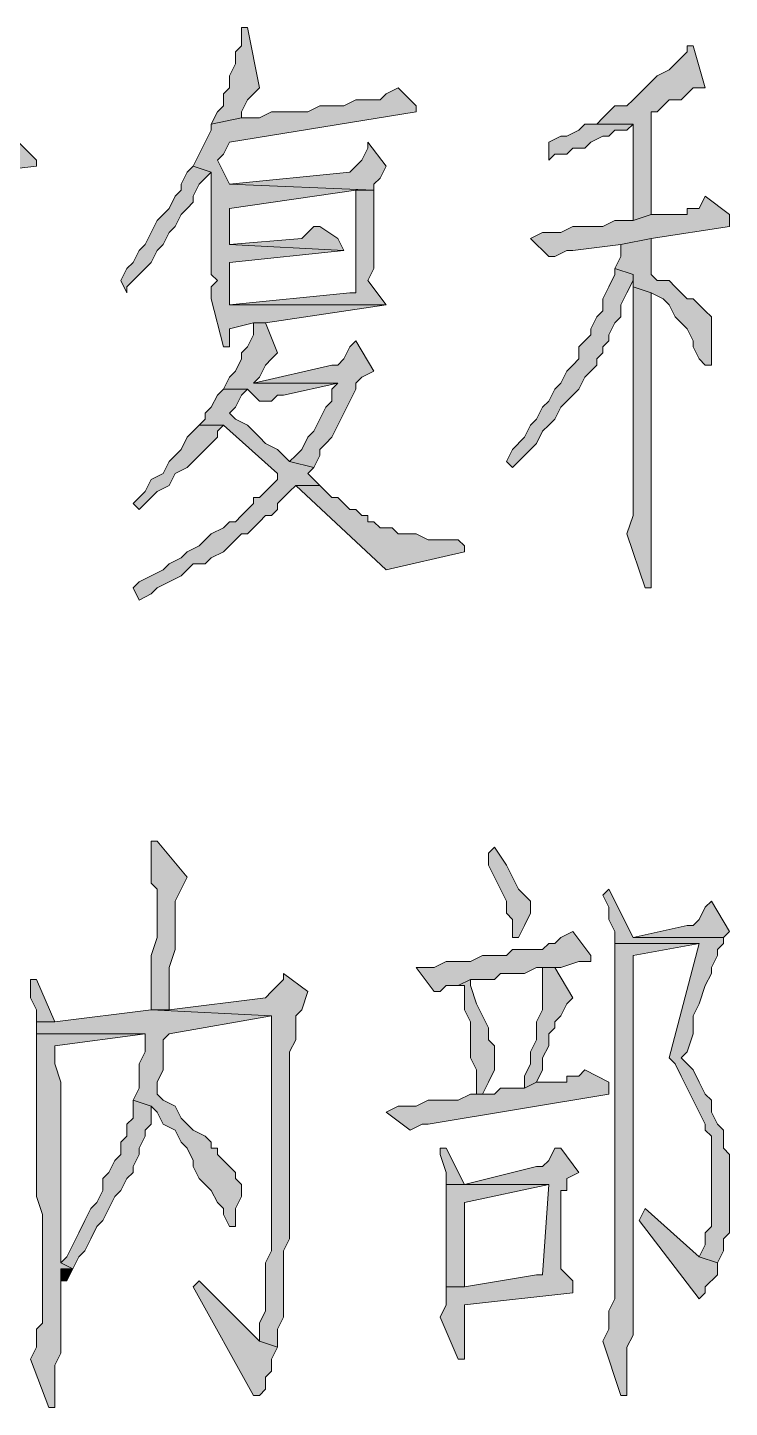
# Model space of a CAD drawing. Header units: millimetres. Extents: x 24 to 410, y 10 to 282.
# Drawn here: x 308.5 to 313.44, y 27.3 to 37 of the extents above; entities that cross this region are included whole.
import ezdxf

# ---------------------------------------------------------------- set-up
doc = ezdxf.new("R2010")
doc.units = ezdxf.units.MM

msp = doc.modelspace()

# ---------------------------------------------------------------- hatches: boundary and pattern name
h = msp.add_hatch(color=7)
h.dxf.hatch_style = 2
h.paths.add_polyline_path([(310.007, 36.999333), (310.007, 36.872333), (309.964667, 36.83), (309.964667, 36.745333), (309.922333, 36.660667), (309.922333, 36.576), (309.88, 36.533667), (309.88, 36.449), (309.837667, 36.406667), (309.795333, 36.322), (310.007, 36.364333), (310.007, 36.406667), (310.049333, 36.491333), (310.091667, 36.533667), (310.134, 36.576), (310.049333, 36.999333)])
h = msp.add_hatch(color=7)
h.dxf.hatch_style = 2
h.paths.add_polyline_path([(313.139667, 36.872333), (313.139667, 36.83), (313.097333, 36.787667), (313.055, 36.745333), (313.012667, 36.703), (312.928, 36.660667), (312.843333, 36.576), (312.801, 36.533667), (312.758667, 36.491333), (312.716333, 36.449), (312.631667, 36.449), (312.589333, 36.406667), (312.547, 36.364333), (312.504667, 36.322), (312.758667, 36.322), (312.758667, 36.279667), (312.758667, 35.644667), (312.885667, 35.687), (312.885667, 36.406667), (312.928, 36.406667), (312.970333, 36.449), (313.012667, 36.491333), (313.097333, 36.491333), (313.139667, 36.533667), (313.182, 36.576), (313.266667, 36.576), (313.182, 36.872333)])
h = msp.add_hatch(color=7)
h.dxf.hatch_style = 2
h.paths.add_polyline_path([(311.107667, 36.576), (311.023, 36.533667), (310.980667, 36.491333), (310.811333, 36.491333), (310.726667, 36.449), (310.557333, 36.449), (310.472667, 36.406667), (310.218667, 36.406667), (310.134, 36.364333), (310.007, 36.364333), (309.795333, 36.322), (309.795333, 36.279667), (309.753, 36.195), (309.710667, 36.110333), (309.668333, 36.025667), (309.795333, 35.983333), (309.795333, 35.263667), (309.837667, 35.221333), (309.795333, 35.179), (309.795333, 35.094333), (309.88, 34.755667), (309.922333, 34.755667), (309.922333, 34.798), (309.922333, 34.882667), (310.091667, 34.925), (310.176333, 34.925), (311.023, 35.052), (309.922333, 35.052), (309.922333, 35.094333), (309.922333, 35.348333), (310.726667, 35.433), (309.922333, 35.475333), (309.922333, 35.729333), (310.811333, 35.856333), (310.938333, 35.856333), (309.922333, 35.898667), (309.837667, 36.068), (309.88, 36.110333), (309.922333, 36.195), (311.234667, 36.406667), (311.234667, 36.449)])
h = msp.add_hatch(color=7)
h.dxf.hatch_style = 2
h.paths.add_polyline_path([(312.504667, 36.322), (312.42, 36.322), (312.377667, 36.279667), (312.293, 36.237333), (312.250667, 36.237333), (312.166, 36.195), (312.166, 36.068), (312.208333, 36.110333), (312.293, 36.110333), (312.335333, 36.152667), (312.42, 36.152667), (312.462333, 36.195), (312.547, 36.237333), (312.589333, 36.237333), (312.631667, 36.279667), (312.716333, 36.279667), (312.758667, 36.322)])
h = msp.add_hatch(color=7)
h.dxf.hatch_style = 2
h.paths.add_polyline_path([(308.398333, 36.237333), (308.398333, 36.195), (308.313667, 36.152667), (308.229, 36.152667), (307.467, 36.068), (307.34, 36.025667), (306.239333, 35.898667), (306.366333, 35.729333), (306.408667, 35.771667), (306.493333, 35.771667), (306.535667, 35.814), (307.34, 35.898667), (307.467, 35.898667), (308.567667, 36.025667), (308.567667, 36.068)])
h = msp.add_hatch(color=7)
h.dxf.hatch_style = 2
h.paths.add_polyline_path([(310.896, 36.195), (310.896, 36.152667), (310.853667, 36.068), (310.811333, 36.025667), (310.769, 35.983333), (309.922333, 35.898667), (310.938333, 35.856333), (310.938333, 35.898667), (310.980667, 35.941), (311.023, 36.025667)])
h = msp.add_hatch(color=7)
h.dxf.hatch_style = 2
h.paths.add_polyline_path([(309.668333, 36.025667), (309.626, 35.983333), (309.583667, 35.898667), (309.583667, 35.856333), (309.541333, 35.814), (309.499, 35.729333), (309.456667, 35.687), (309.414333, 35.644667), (309.372, 35.56), (309.329667, 35.475333), (309.287333, 35.433), (309.245, 35.348333), (309.202667, 35.306), (309.160333, 35.221333), (309.202667, 35.136667), (309.202667, 35.179), (309.245, 35.221333), (309.329667, 35.306), (309.372, 35.348333), (309.414333, 35.433), (309.456667, 35.475333), (309.499, 35.56), (309.541333, 35.602333), (309.583667, 35.687), (309.626, 35.729333), (309.668333, 35.771667), (309.668333, 35.814), (309.710667, 35.898667), (309.753, 35.941), (309.795333, 35.983333)])
h = msp.add_hatch(color=7)
h.dxf.hatch_style = 2
h.paths.add_polyline_path([(310.938333, 35.856333), (310.811333, 35.856333), (310.811333, 35.136667), (310.769, 35.136667), (309.922333, 35.052), (311.023, 35.052), (310.896, 35.221333), (310.938333, 35.306)])
h = msp.add_hatch(color=7)
h.dxf.hatch_style = 2
h.paths.add_polyline_path([(313.266667, 35.814), (313.224333, 35.729333), (313.139667, 35.729333), (313.139667, 35.687), (312.885667, 35.687), (312.758667, 35.644667), (312.631667, 35.644667), (312.547, 35.602333), (312.335333, 35.602333), (312.250667, 35.56), (312.123667, 35.56), (312.039, 35.517667), (312.166, 35.390667), (312.208333, 35.390667), (312.293, 35.433), (312.335333, 35.433), (312.674, 35.475333), (312.885667, 35.517667), (313.436, 35.602333), (313.436, 35.687)])
h = msp.add_hatch(color=7)
h.dxf.hatch_style = 2
h.paths.add_polyline_path([(310.557333, 35.602333), (310.515, 35.602333), (310.472667, 35.56), (310.430333, 35.517667), (309.922333, 35.475333), (310.726667, 35.433), (310.684333, 35.517667)])
h = msp.add_hatch(color=7)
h.dxf.hatch_style = 2
h.paths.add_polyline_path([(312.885667, 35.517667), (312.674, 35.475333), (312.674, 35.390667), (312.631667, 35.306), (312.758667, 35.263667), (312.758667, 35.179), (312.885667, 35.136667), (312.970333, 35.094333), (313.012667, 35.052), (313.055, 34.967333), (313.097333, 34.925), (313.139667, 34.882667), (313.182, 34.798), (313.182, 34.755667), (313.224333, 34.671), (313.266667, 34.628667), (313.309, 34.628667), (313.309, 34.713333), (313.309, 34.967333), (313.266667, 35.009667), (313.224333, 35.052), (313.182, 35.094333), (313.139667, 35.094333), (313.097333, 35.136667), (313.055, 35.179), (313.012667, 35.221333), (312.928, 35.221333), (312.885667, 35.263667)])
h = msp.add_hatch(color=7)
h.dxf.hatch_style = 2
h.paths.add_polyline_path([(312.631667, 35.306), (312.631667, 35.263667), (312.589333, 35.179), (312.547, 35.094333), (312.547, 35.009667), (312.504667, 34.967333), (312.462333, 34.882667), (312.462333, 34.840333), (312.42, 34.798), (312.377667, 34.755667), (312.377667, 34.671), (312.335333, 34.628667), (312.293, 34.586333), (312.250667, 34.501667), (312.208333, 34.459333), (312.166, 34.374667), (312.123667, 34.332333), (312.081333, 34.247667), (312.039, 34.205333), (311.996667, 34.120667), (311.912, 34.036), (311.869667, 33.951333), (311.912, 33.909), (311.954333, 33.951333), (312.039, 34.036), (312.081333, 34.078333), (312.123667, 34.163), (312.166, 34.205333), (312.208333, 34.247667), (312.250667, 34.332333), (312.293, 34.374667), (312.335333, 34.417), (312.377667, 34.459333), (312.42, 34.544), (312.462333, 34.586333), (312.504667, 34.628667), (312.504667, 34.671), (312.547, 34.713333), (312.547, 34.755667), (312.589333, 34.798), (312.589333, 34.840333), (312.631667, 34.925), (312.674, 34.967333), (312.674, 35.052), (312.716333, 35.136667), (312.758667, 35.221333), (312.758667, 35.263667)])
h = msp.add_hatch(color=7)
h.dxf.hatch_style = 2
h.paths.add_polyline_path([(312.758667, 35.179), (312.758667, 33.655), (312.758667, 33.612667), (312.758667, 33.570333), (312.716333, 33.443333), (312.843333, 33.062333), (312.885667, 33.062333), (312.885667, 33.570333), (312.885667, 35.136667)])
h = msp.add_hatch(color=7)
h.dxf.hatch_style = 2
h.paths.add_polyline_path([(310.176333, 34.925), (310.091667, 34.925), (310.091667, 34.840333), (310.049333, 34.755667), (310.007, 34.713333), (310.007, 34.671), (309.964667, 34.586333), (309.922333, 34.544), (309.88, 34.459333), (310.049333, 34.459333), (310.134, 34.374667), (310.218667, 34.374667), (310.261, 34.417), (310.303333, 34.417), (310.684333, 34.501667), (310.091667, 34.501667), (310.134, 34.544), (310.176333, 34.628667), (310.218667, 34.671), (310.261, 34.713333)])
h = msp.add_hatch(color=7)
h.dxf.hatch_style = 2
h.paths.add_polyline_path([(310.811333, 34.798), (310.769, 34.755667), (310.726667, 34.671), (310.684333, 34.628667), (310.642, 34.628667), (310.091667, 34.501667), (310.684333, 34.501667), (310.642, 34.459333), (310.642, 34.374667), (310.599667, 34.332333), (310.557333, 34.247667), (310.515, 34.163), (310.472667, 34.120667), (310.430333, 34.036), (310.388, 33.993667), (310.345667, 33.951333), (310.515, 33.909), (310.557333, 33.993667), (310.557333, 34.036), (310.599667, 34.078333), (310.642, 34.120667), (310.684333, 34.205333), (310.726667, 34.29), (310.769, 34.374667), (310.811333, 34.459333), (310.811333, 34.501667), (310.853667, 34.544), (310.938333, 34.586333)])
h = msp.add_hatch(color=7)
h.dxf.hatch_style = 2
h.paths.add_polyline_path([(309.88, 34.459333), (309.837667, 34.417), (309.795333, 34.332333), (309.753, 34.29), (309.753, 34.247667), (309.710667, 34.205333), (309.88, 34.205333), (310.261, 33.866667), (310.261, 33.824333), (310.218667, 33.782), (310.176333, 33.739667), (310.134, 33.697333), (310.091667, 33.697333), (310.091667, 33.655), (310.049333, 33.612667), (310.007, 33.570333), (309.964667, 33.528), (309.922333, 33.528), (309.88, 33.485667), (309.795333, 33.443333), (309.753, 33.401), (309.710667, 33.358667), (309.626, 33.316333), (309.583667, 33.274), (309.499, 33.231667), (309.456667, 33.189333), (309.372, 33.147), (309.287333, 33.104667), (309.245, 33.062333), (309.287333, 32.977667), (309.372, 33.02), (309.414333, 33.062333), (309.499, 33.104667), (309.583667, 33.147), (309.626, 33.189333), (309.668333, 33.231667), (309.753, 33.231667), (309.795333, 33.274), (309.88, 33.316333), (309.922333, 33.358667), (309.964667, 33.401), (310.007, 33.443333), (310.049333, 33.443333), (310.091667, 33.485667), (310.134, 33.528), (310.176333, 33.570333), (310.218667, 33.570333), (310.261, 33.612667), (310.261, 33.655), (310.303333, 33.697333), (310.345667, 33.739667), (310.388, 33.782), (310.557333, 33.782), (310.515, 33.824333), (310.472667, 33.866667), (310.515, 33.909), (310.345667, 33.951333), (310.261, 34.036), (310.176333, 34.078333), (310.134, 34.120667), (310.049333, 34.205333), (309.964667, 34.247667), (309.922333, 34.29), (309.964667, 34.332333), (310.007, 34.417), (310.049333, 34.459333)])
h = msp.add_hatch(color=7)
h.dxf.hatch_style = 2
h.paths.add_polyline_path([(309.710667, 34.205333), (309.668333, 34.163), (309.626, 34.120667), (309.583667, 34.036), (309.541333, 33.993667), (309.499, 33.951333), (309.456667, 33.866667), (309.372, 33.824333), (309.329667, 33.739667), (309.245, 33.655), (309.287333, 33.612667), (309.372, 33.697333), (309.414333, 33.739667), (309.499, 33.782), (309.541333, 33.866667), (309.626, 33.909), (309.668333, 33.951333), (309.710667, 33.993667), (309.753, 34.036), (309.795333, 34.078333), (309.837667, 34.120667), (309.837667, 34.163), (309.88, 34.205333)])
h = msp.add_hatch(color=7)
h.dxf.hatch_style = 2
h.paths.add_polyline_path([(310.557333, 33.782), (310.388, 33.782), (311.023, 33.189333), (311.573333, 33.316333), (311.573333, 33.358667), (311.531, 33.401), (311.319333, 33.401), (311.234667, 33.443333), (311.107667, 33.443333), (311.065333, 33.485667), (310.980667, 33.485667), (310.938333, 33.528), (310.896, 33.528), (310.896, 33.570333), (310.853667, 33.570333), (310.811333, 33.612667), (310.769, 33.612667), (310.726667, 33.655), (310.684333, 33.697333), (310.642, 33.697333), (310.599667, 33.739667)])
h = msp.add_hatch(color=7)
h.dxf.hatch_style = 2
h.paths.add_polyline_path([(309.414333, 31.284333), (309.372, 31.284333), (309.372, 31.199667), (309.372, 30.988), (309.414333, 30.945667), (309.414333, 30.607), (309.372, 30.48), (309.372, 30.099), (309.499, 30.099), (309.499, 30.395333), (309.541333, 30.522333), (309.541333, 30.691667), (309.541333, 30.776333), (309.541333, 30.861), (309.583667, 30.945667), (309.626, 31.030333)])
h = msp.add_hatch(color=7)
h.dxf.hatch_style = 2
h.paths.add_polyline_path([(311.785, 31.242), (311.742667, 31.199667), (311.742667, 31.115), (311.785, 31.030333), (311.827333, 30.945667), (311.869667, 30.861), (311.869667, 30.776333), (311.912, 30.734), (311.912, 30.607), (311.954333, 30.607), (311.996667, 30.691667), (312.039, 30.776333), (312.039, 30.861), (311.996667, 30.903333), (311.954333, 30.945667), (311.912, 31.030333), (311.869667, 31.115)])
h = msp.add_hatch(color=7)
h.dxf.hatch_style = 2
h.paths.add_polyline_path([(312.589333, 30.945667), (312.547, 30.903333), (312.589333, 30.818667), (312.589333, 30.734), (312.631667, 30.649333), (312.631667, 30.564667), (313.224333, 30.564667), (313.012667, 29.760333), (313.055, 29.718), (313.097333, 29.633333), (313.139667, 29.548667), (313.182, 29.464), (313.224333, 29.379333), (313.266667, 29.294667), (313.266667, 29.252333), (313.309, 29.21), (313.309, 28.744333), (313.309, 28.659667), (313.309, 28.575), (313.266667, 28.532667), (313.266667, 28.448), (313.224333, 28.363333), (313.351333, 28.321), (313.393667, 28.405667), (313.393667, 28.490333), (313.436, 28.532667), (313.436, 29.083), (313.393667, 29.125333), (313.393667, 29.252333), (313.351333, 29.294667), (313.309, 29.379333), (313.309, 29.464), (313.266667, 29.506333), (313.224333, 29.591), (313.182, 29.675667), (313.097333, 29.760333), (313.139667, 29.802667), (313.182, 29.929667), (313.182, 30.056667), (313.224333, 30.141333), (313.266667, 30.268333), (313.309, 30.353), (313.309, 30.395333), (313.351333, 30.48), (313.351333, 30.522333), (313.393667, 30.564667), (313.393667, 30.607), (312.758667, 30.607)])
h = msp.add_hatch(color=7)
h.dxf.hatch_style = 2
h.paths.add_polyline_path([(313.309, 30.861), (313.266667, 30.818667), (313.224333, 30.734), (313.182, 30.691667), (313.139667, 30.691667), (312.758667, 30.607), (313.393667, 30.607), (313.436, 30.649333)])
h = msp.add_hatch(color=7)
h.dxf.hatch_style = 2
h.paths.add_polyline_path([(312.335333, 30.649333), (312.250667, 30.607), (312.208333, 30.564667), (312.166, 30.564667), (312.123667, 30.522333), (311.912, 30.522333), (311.869667, 30.48), (311.700333, 30.48), (311.615667, 30.437667), (311.446333, 30.437667), (311.361667, 30.395333), (311.234667, 30.395333), (311.361667, 30.226), (311.404, 30.226), (311.446333, 30.268333), (311.488667, 30.268333), (311.531, 30.268333), (311.615667, 30.310667), (311.785, 30.310667), (311.827333, 30.353), (311.996667, 30.353), (312.081333, 30.395333), (312.250667, 30.395333), (312.377667, 30.437667), (312.462333, 30.437667), (312.462333, 30.48)])
h = msp.add_hatch(color=7)
h.dxf.hatch_style = 2
h.paths.add_polyline_path([(312.631667, 30.564667), (312.631667, 28.109333), (312.631667, 28.067), (312.589333, 27.982333), (312.589333, 27.855333), (312.547, 27.770667), (312.674, 27.389667), (312.716333, 27.389667), (312.716333, 27.432), (312.716333, 27.728333), (312.758667, 27.813), (312.758667, 30.48), (313.224333, 30.564667)])
h = msp.add_hatch(color=7)
h.dxf.hatch_style = 2
h.paths.add_polyline_path([(310.303333, 30.353), (310.303333, 30.310667), (310.261, 30.268333), (310.218667, 30.226), (310.176333, 30.183667), (309.499, 30.099), (309.372, 30.099), (310.218667, 30.056667), (310.218667, 28.617333), (310.218667, 28.575), (310.218667, 28.405667), (310.176333, 28.321), (310.176333, 27.982333), (310.134, 27.897667), (310.134, 27.770667), (310.261, 27.728333), (310.261, 27.855333), (310.303333, 27.94), (310.303333, 28.405667), (310.345667, 28.490333), (310.345667, 29.802667), (310.388, 29.887333), (310.388, 30.056667), (310.430333, 30.099), (310.472667, 30.226)])
h = msp.add_hatch(color=7)
h.dxf.hatch_style = 2
h.paths.add_polyline_path([(312.208333, 30.395333), (312.123667, 30.395333), (312.123667, 30.353), (312.123667, 30.099), (312.081333, 30.014333), (312.081333, 29.887333), (312.039, 29.802667), (312.039, 29.718), (311.996667, 29.633333), (311.996667, 29.548667), (312.081333, 29.591), (312.123667, 29.675667), (312.123667, 29.760333), (312.166, 29.845), (312.166, 29.929667), (312.208333, 29.972), (312.208333, 30.014333), (312.250667, 30.056667), (312.293, 30.141333), (312.335333, 30.183667)])
h = msp.add_hatch(color=7)
h.dxf.hatch_style = 2
h.paths.add_polyline_path([(308.567667, 30.310667), (308.525333, 30.310667), (308.525333, 30.183667), (308.567667, 30.099), (308.567667, 30.014333), (308.694667, 30.014333)])
h = msp.add_hatch(color=7)
h.dxf.hatch_style = 2
h.paths.add_polyline_path([(311.615667, 30.310667), (311.531, 30.268333), (311.573333, 30.268333), (311.573333, 30.183667), (311.573333, 30.099), (311.615667, 30.014333), (311.615667, 29.760333), (311.658, 29.675667), (311.658, 29.506333), (311.700333, 29.506333), (311.742667, 29.591), (311.785, 29.675667), (311.785, 29.845), (311.742667, 29.887333), (311.742667, 29.972), (311.700333, 30.056667), (311.658, 30.141333), (311.615667, 30.268333)])
h = msp.add_hatch(color=7)
h.dxf.hatch_style = 2
h.paths.add_polyline_path([(309.372, 30.099), (308.694667, 30.014333), (308.567667, 30.014333), (308.567667, 29.929667), (309.329667, 29.929667), (309.329667, 29.887333), (309.329667, 29.802667), (309.287333, 29.718), (309.287333, 29.548667), (309.245, 29.464), (309.372, 29.421667), (309.414333, 29.379333), (309.456667, 29.294667), (309.541333, 29.252333), (309.583667, 29.167667), (309.626, 29.125333), (309.668333, 29.040667), (309.668333, 28.998333), (309.710667, 28.913667), (309.753, 28.871333), (309.795333, 28.829), (309.837667, 28.744333), (309.88, 28.702), (309.88, 28.659667), (309.922333, 28.575), (309.964667, 28.575), (309.964667, 28.702), (310.007, 28.786667), (310.007, 28.871333), (309.964667, 28.913667), (309.964667, 28.956), (309.922333, 28.998333), (309.837667, 29.083), (309.837667, 29.125333), (309.795333, 29.125333), (309.795333, 29.167667), (309.753, 29.21), (309.668333, 29.252333), (309.626, 29.294667), (309.583667, 29.337), (309.541333, 29.421667), (309.456667, 29.464), (309.414333, 29.506333), (309.414333, 29.591), (309.456667, 29.675667), (309.456667, 29.887333), (309.499, 29.929667), (310.218667, 30.056667)])
h = msp.add_hatch(color=7)
h.dxf.hatch_style = 2
h.paths.add_polyline_path([(308.567667, 29.929667), (308.567667, 28.786667), (308.61, 28.659667), (308.61, 27.897667), (308.567667, 27.855333), (308.567667, 27.728333), (308.525333, 27.643667), (308.652333, 27.305), (308.694667, 27.305), (308.694667, 27.347333), (308.694667, 27.601333), (308.737, 27.686), (308.737, 28.278667), (308.821667, 28.278667), (308.737, 28.321), (308.737, 29.591), (308.694667, 29.718), (308.694667, 29.845), (309.329667, 29.929667)])
h = msp.add_hatch(color=7)
h.dxf.hatch_style = 2
h.paths.add_polyline_path([(312.42, 29.675667), (312.377667, 29.633333), (312.293, 29.633333), (312.293, 29.591), (312.081333, 29.591), (311.996667, 29.548667), (311.827333, 29.548667), (311.785, 29.506333), (311.615667, 29.506333), (311.531, 29.464), (311.319333, 29.464), (311.234667, 29.421667), (311.107667, 29.421667), (311.023, 29.379333), (311.192333, 29.252333), (311.277, 29.294667), (311.319333, 29.294667), (312.589333, 29.506333), (312.589333, 29.591)])
h = msp.add_hatch(color=7)
h.dxf.hatch_style = 2
h.paths.add_polyline_path([(309.245, 29.464), (309.245, 29.337), (309.202667, 29.294667), (309.202667, 29.21), (309.160333, 29.167667), (309.160333, 29.083), (309.118, 29.040667), (309.075667, 28.956), (309.033333, 28.913667), (309.033333, 28.829), (308.991, 28.744333), (308.948667, 28.702), (308.906333, 28.617333), (308.864, 28.532667), (308.821667, 28.448), (308.779333, 28.363333), (308.737, 28.321), (308.821667, 28.278667), (308.864, 28.363333), (308.906333, 28.405667), (308.948667, 28.490333), (308.991, 28.575), (309.033333, 28.617333), (309.075667, 28.702), (309.118, 28.786667), (309.160333, 28.829), (309.202667, 28.913667), (309.245, 28.956), (309.245, 28.998333), (309.287333, 29.083), (309.287333, 29.125333), (309.329667, 29.21), (309.329667, 29.252333), (309.372, 29.294667), (309.372, 29.421667)])
h = msp.add_hatch(color=7)
h.dxf.hatch_style = 2
h.paths.add_polyline_path([(311.446333, 29.125333), (311.404, 29.125333), (311.404, 29.083), (311.446333, 28.956), (311.446333, 28.871333), (311.573333, 28.871333)])
h = msp.add_hatch(color=7)
h.dxf.hatch_style = 2
h.paths.add_polyline_path([(312.250667, 29.125333), (312.208333, 29.125333), (312.166, 29.040667), (312.123667, 28.998333), (312.081333, 28.998333), (311.573333, 28.871333), (311.446333, 28.871333), (312.166, 28.871333), (312.123667, 28.236333), (312.081333, 28.236333), (311.573333, 28.151667), (311.446333, 28.151667), (311.446333, 28.067), (311.446333, 28.024667), (311.404, 27.94), (311.531, 27.643667), (311.573333, 27.643667), (311.573333, 27.686), (311.573333, 28.024667), (312.335333, 28.109333), (312.335333, 28.194), (312.250667, 28.278667), (312.250667, 28.829), (312.293, 28.829), (312.293, 28.913667), (312.377667, 28.956)])
h = msp.add_hatch(color=7)
h.dxf.hatch_style = 2
h.paths.add_polyline_path([(311.446333, 28.871333), (311.446333, 28.151667), (311.573333, 28.151667), (311.573333, 28.744333), (312.166, 28.871333)])
h = msp.add_hatch(color=7)
h.dxf.hatch_style = 2
h.paths.add_polyline_path([(312.843333, 28.702), (312.801, 28.617333), (313.224333, 28.067), (313.266667, 28.109333), (313.266667, 28.151667), (313.351333, 28.236333), (313.351333, 28.321), (313.224333, 28.363333)])
h = msp.add_hatch(color=7)
h.dxf.hatch_style = 2
h.paths.add_polyline_path([(308.821667, 28.278667), (308.737, 28.278667), (308.737, 28.194), (308.779333, 28.194)])
h = msp.add_hatch(color=7)
h.dxf.hatch_style = 2
h.paths.add_polyline_path([(309.710667, 28.194), (309.668333, 28.151667), (310.091667, 27.389667), (310.134, 27.389667), (310.176333, 27.432), (310.176333, 27.516667), (310.218667, 27.559), (310.218667, 27.643667), (310.261, 27.728333), (310.134, 27.770667)])

# ---------------------------------------------------------------- linework, layer by layer
at = {"color": 7, "lineweight": 0}
for points in [[(310.007, 36.999333), (310.007, 36.872333), (309.964667, 36.83), (309.964667, 36.745333), (309.922333, 36.660667), (309.922333, 36.576), (309.88, 36.533667), (309.88, 36.449), (309.837667, 36.406667), (309.795333, 36.322), (310.007, 36.364333), (310.007, 36.406667), (310.049333, 36.491333), (310.091667, 36.533667), (310.134, 36.576), (310.049333, 36.999333)], [(313.139667, 36.872333), (313.139667, 36.83), (313.097333, 36.787667), (313.055, 36.745333), (313.012667, 36.703), (312.928, 36.660667), (312.843333, 36.576), (312.801, 36.533667), (312.758667, 36.491333), (312.716333, 36.449), (312.631667, 36.449), (312.589333, 36.406667), (312.547, 36.364333), (312.504667, 36.322), (312.758667, 36.322), (312.758667, 36.279667), (312.758667, 35.644667), (312.885667, 35.687), (312.885667, 36.406667), (312.928, 36.406667), (312.970333, 36.449), (313.012667, 36.491333), (313.097333, 36.491333), (313.139667, 36.533667), (313.182, 36.576), (313.266667, 36.576), (313.182, 36.872333)], [(311.107667, 36.576), (311.023, 36.533667), (310.980667, 36.491333), (310.811333, 36.491333), (310.726667, 36.449), (310.557333, 36.449), (310.472667, 36.406667), (310.218667, 36.406667), (310.134, 36.364333), (310.007, 36.364333), (309.795333, 36.322), (309.795333, 36.279667), (309.753, 36.195), (309.710667, 36.110333), (309.668333, 36.025667), (309.795333, 35.983333), (309.795333, 35.263667), (309.837667, 35.221333), (309.795333, 35.179), (309.795333, 35.094333), (309.88, 34.755667), (309.922333, 34.755667), (309.922333, 34.798), (309.922333, 34.882667), (310.091667, 34.925), (310.176333, 34.925), (311.023, 35.052), (309.922333, 35.052), (309.922333, 35.094333), (309.922333, 35.348333), (310.726667, 35.433), (309.922333, 35.475333), (309.922333, 35.729333), (310.811333, 35.856333), (310.938333, 35.856333), (309.922333, 35.898667), (309.837667, 36.068), (309.88, 36.110333), (309.922333, 36.195), (311.234667, 36.406667), (311.234667, 36.449)], [(312.504667, 36.322), (312.42, 36.322), (312.377667, 36.279667), (312.293, 36.237333), (312.250667, 36.237333), (312.166, 36.195), (312.166, 36.068), (312.208333, 36.110333), (312.293, 36.110333), (312.335333, 36.152667), (312.42, 36.152667), (312.462333, 36.195), (312.547, 36.237333), (312.589333, 36.237333), (312.631667, 36.279667), (312.716333, 36.279667), (312.758667, 36.322)], [(308.398333, 36.237333), (308.398333, 36.195), (308.313667, 36.152667), (308.229, 36.152667), (307.467, 36.068), (307.34, 36.025667), (306.239333, 35.898667), (306.366333, 35.729333), (306.408667, 35.771667), (306.493333, 35.771667), (306.535667, 35.814), (307.34, 35.898667), (307.467, 35.898667), (308.567667, 36.025667), (308.567667, 36.068)], [(310.896, 36.195), (310.896, 36.152667), (310.853667, 36.068), (310.811333, 36.025667), (310.769, 35.983333), (309.922333, 35.898667), (310.938333, 35.856333), (310.938333, 35.898667), (310.980667, 35.941), (311.023, 36.025667)], [(309.668333, 36.025667), (309.626, 35.983333), (309.583667, 35.898667), (309.583667, 35.856333), (309.541333, 35.814), (309.499, 35.729333), (309.456667, 35.687), (309.414333, 35.644667), (309.372, 35.56), (309.329667, 35.475333), (309.287333, 35.433), (309.245, 35.348333), (309.202667, 35.306), (309.160333, 35.221333), (309.202667, 35.136667), (309.202667, 35.179), (309.245, 35.221333), (309.329667, 35.306), (309.372, 35.348333), (309.414333, 35.433), (309.456667, 35.475333), (309.499, 35.56), (309.541333, 35.602333), (309.583667, 35.687), (309.626, 35.729333), (309.668333, 35.771667), (309.668333, 35.814), (309.710667, 35.898667), (309.753, 35.941), (309.795333, 35.983333)], [(310.938333, 35.856333), (310.811333, 35.856333), (310.811333, 35.136667), (310.769, 35.136667), (309.922333, 35.052), (311.023, 35.052), (310.896, 35.221333), (310.938333, 35.306)], [(313.266667, 35.814), (313.224333, 35.729333), (313.139667, 35.729333), (313.139667, 35.687), (312.885667, 35.687), (312.758667, 35.644667), (312.631667, 35.644667), (312.547, 35.602333), (312.335333, 35.602333), (312.250667, 35.56), (312.123667, 35.56), (312.039, 35.517667), (312.166, 35.390667), (312.208333, 35.390667), (312.293, 35.433), (312.335333, 35.433), (312.674, 35.475333), (312.885667, 35.517667), (313.436, 35.602333), (313.436, 35.687)], [(310.557333, 35.602333), (310.515, 35.602333), (310.472667, 35.56), (310.430333, 35.517667), (309.922333, 35.475333), (310.726667, 35.433), (310.684333, 35.517667)], [(312.885667, 35.517667), (312.674, 35.475333), (312.674, 35.390667), (312.631667, 35.306), (312.758667, 35.263667), (312.758667, 35.179), (312.885667, 35.136667), (312.970333, 35.094333), (313.012667, 35.052), (313.055, 34.967333), (313.097333, 34.925), (313.139667, 34.882667), (313.182, 34.798), (313.182, 34.755667), (313.224333, 34.671), (313.266667, 34.628667), (313.309, 34.628667), (313.309, 34.713333), (313.309, 34.967333), (313.266667, 35.009667), (313.224333, 35.052), (313.182, 35.094333), (313.139667, 35.094333), (313.097333, 35.136667), (313.055, 35.179), (313.012667, 35.221333), (312.928, 35.221333), (312.885667, 35.263667)], [(312.631667, 35.306), (312.631667, 35.263667), (312.589333, 35.179), (312.547, 35.094333), (312.547, 35.009667), (312.504667, 34.967333), (312.462333, 34.882667), (312.462333, 34.840333), (312.42, 34.798), (312.377667, 34.755667), (312.377667, 34.671), (312.335333, 34.628667), (312.293, 34.586333), (312.250667, 34.501667), (312.208333, 34.459333), (312.166, 34.374667), (312.123667, 34.332333), (312.081333, 34.247667), (312.039, 34.205333), (311.996667, 34.120667), (311.912, 34.036), (311.869667, 33.951333), (311.912, 33.909), (311.954333, 33.951333), (312.039, 34.036), (312.081333, 34.078333), (312.123667, 34.163), (312.166, 34.205333), (312.208333, 34.247667), (312.250667, 34.332333), (312.293, 34.374667), (312.335333, 34.417), (312.377667, 34.459333), (312.42, 34.544), (312.462333, 34.586333), (312.504667, 34.628667), (312.504667, 34.671), (312.547, 34.713333), (312.547, 34.755667), (312.589333, 34.798), (312.589333, 34.840333), (312.631667, 34.925), (312.674, 34.967333), (312.674, 35.052), (312.716333, 35.136667), (312.758667, 35.221333), (312.758667, 35.263667)], [(312.758667, 35.179), (312.758667, 33.655), (312.758667, 33.612667), (312.758667, 33.570333), (312.716333, 33.443333), (312.843333, 33.062333), (312.885667, 33.062333), (312.885667, 33.570333), (312.885667, 35.136667)], [(310.176333, 34.925), (310.091667, 34.925), (310.091667, 34.840333), (310.049333, 34.755667), (310.007, 34.713333), (310.007, 34.671), (309.964667, 34.586333), (309.922333, 34.544), (309.88, 34.459333), (310.049333, 34.459333), (310.134, 34.374667), (310.218667, 34.374667), (310.261, 34.417), (310.303333, 34.417), (310.684333, 34.501667), (310.091667, 34.501667), (310.134, 34.544), (310.176333, 34.628667), (310.218667, 34.671), (310.261, 34.713333)], [(310.811333, 34.798), (310.769, 34.755667), (310.726667, 34.671), (310.684333, 34.628667), (310.642, 34.628667), (310.091667, 34.501667), (310.684333, 34.501667), (310.642, 34.459333), (310.642, 34.374667), (310.599667, 34.332333), (310.557333, 34.247667), (310.515, 34.163), (310.472667, 34.120667), (310.430333, 34.036), (310.388, 33.993667), (310.345667, 33.951333), (310.515, 33.909), (310.557333, 33.993667), (310.557333, 34.036), (310.599667, 34.078333), (310.642, 34.120667), (310.684333, 34.205333), (310.726667, 34.29), (310.769, 34.374667), (310.811333, 34.459333), (310.811333, 34.501667), (310.853667, 34.544), (310.938333, 34.586333)], [(309.88, 34.459333), (309.837667, 34.417), (309.795333, 34.332333), (309.753, 34.29), (309.753, 34.247667), (309.710667, 34.205333), (309.88, 34.205333), (310.261, 33.866667), (310.261, 33.824333), (310.218667, 33.782), (310.176333, 33.739667), (310.134, 33.697333), (310.091667, 33.697333), (310.091667, 33.655), (310.049333, 33.612667), (310.007, 33.570333), (309.964667, 33.528), (309.922333, 33.528), (309.88, 33.485667), (309.795333, 33.443333), (309.753, 33.401), (309.710667, 33.358667), (309.626, 33.316333), (309.583667, 33.274), (309.499, 33.231667), (309.456667, 33.189333), (309.372, 33.147), (309.287333, 33.104667), (309.245, 33.062333), (309.287333, 32.977667), (309.372, 33.02), (309.414333, 33.062333), (309.499, 33.104667), (309.583667, 33.147), (309.626, 33.189333), (309.668333, 33.231667), (309.753, 33.231667), (309.795333, 33.274), (309.88, 33.316333), (309.922333, 33.358667), (309.964667, 33.401), (310.007, 33.443333), (310.049333, 33.443333), (310.091667, 33.485667), (310.134, 33.528), (310.176333, 33.570333), (310.218667, 33.570333), (310.261, 33.612667), (310.261, 33.655), (310.303333, 33.697333), (310.345667, 33.739667), (310.388, 33.782), (310.557333, 33.782), (310.515, 33.824333), (310.472667, 33.866667), (310.515, 33.909), (310.345667, 33.951333), (310.261, 34.036), (310.176333, 34.078333), (310.134, 34.120667), (310.049333, 34.205333), (309.964667, 34.247667), (309.922333, 34.29), (309.964667, 34.332333), (310.007, 34.417), (310.049333, 34.459333)], [(309.710667, 34.205333), (309.668333, 34.163), (309.626, 34.120667), (309.583667, 34.036), (309.541333, 33.993667), (309.499, 33.951333), (309.456667, 33.866667), (309.372, 33.824333), (309.329667, 33.739667), (309.245, 33.655), (309.287333, 33.612667), (309.372, 33.697333), (309.414333, 33.739667), (309.499, 33.782), (309.541333, 33.866667), (309.626, 33.909), (309.668333, 33.951333), (309.710667, 33.993667), (309.753, 34.036), (309.795333, 34.078333), (309.837667, 34.120667), (309.837667, 34.163), (309.88, 34.205333)], [(310.557333, 33.782), (310.388, 33.782), (311.023, 33.189333), (311.573333, 33.316333), (311.573333, 33.358667), (311.531, 33.401), (311.319333, 33.401), (311.234667, 33.443333), (311.107667, 33.443333), (311.065333, 33.485667), (310.980667, 33.485667), (310.938333, 33.528), (310.896, 33.528), (310.896, 33.570333), (310.853667, 33.570333), (310.811333, 33.612667), (310.769, 33.612667), (310.726667, 33.655), (310.684333, 33.697333), (310.642, 33.697333), (310.599667, 33.739667)], [(309.414333, 31.284333), (309.372, 31.284333), (309.372, 31.199667), (309.372, 30.988), (309.414333, 30.945667), (309.414333, 30.607), (309.372, 30.48), (309.372, 30.099), (309.499, 30.099), (309.499, 30.395333), (309.541333, 30.522333), (309.541333, 30.691667), (309.541333, 30.776333), (309.541333, 30.861), (309.583667, 30.945667), (309.626, 31.030333)], [(311.785, 31.242), (311.742667, 31.199667), (311.742667, 31.115), (311.785, 31.030333), (311.827333, 30.945667), (311.869667, 30.861), (311.869667, 30.776333), (311.912, 30.734), (311.912, 30.607), (311.954333, 30.607), (311.996667, 30.691667), (312.039, 30.776333), (312.039, 30.861), (311.996667, 30.903333), (311.954333, 30.945667), (311.912, 31.030333), (311.869667, 31.115)], [(312.589333, 30.945667), (312.547, 30.903333), (312.589333, 30.818667), (312.589333, 30.734), (312.631667, 30.649333), (312.631667, 30.564667), (313.224333, 30.564667), (313.012667, 29.760333), (313.055, 29.718), (313.097333, 29.633333), (313.139667, 29.548667), (313.182, 29.464), (313.224333, 29.379333), (313.266667, 29.294667), (313.266667, 29.252333), (313.309, 29.21), (313.309, 28.744333), (313.309, 28.659667), (313.309, 28.575), (313.266667, 28.532667), (313.266667, 28.448), (313.224333, 28.363333), (313.351333, 28.321), (313.393667, 28.405667), (313.393667, 28.490333), (313.436, 28.532667), (313.436, 29.083), (313.393667, 29.125333), (313.393667, 29.252333), (313.351333, 29.294667), (313.309, 29.379333), (313.309, 29.464), (313.266667, 29.506333), (313.224333, 29.591), (313.182, 29.675667), (313.097333, 29.760333), (313.139667, 29.802667), (313.182, 29.929667), (313.182, 30.056667), (313.224333, 30.141333), (313.266667, 30.268333), (313.309, 30.353), (313.309, 30.395333), (313.351333, 30.48), (313.351333, 30.522333), (313.393667, 30.564667), (313.393667, 30.607), (312.758667, 30.607)], [(313.309, 30.861), (313.266667, 30.818667), (313.224333, 30.734), (313.182, 30.691667), (313.139667, 30.691667), (312.758667, 30.607), (313.393667, 30.607), (313.436, 30.649333)], [(312.335333, 30.649333), (312.250667, 30.607), (312.208333, 30.564667), (312.166, 30.564667), (312.123667, 30.522333), (311.912, 30.522333), (311.869667, 30.48), (311.700333, 30.48), (311.615667, 30.437667), (311.446333, 30.437667), (311.361667, 30.395333), (311.234667, 30.395333), (311.361667, 30.226), (311.404, 30.226), (311.446333, 30.268333), (311.488667, 30.268333), (311.531, 30.268333), (311.615667, 30.310667), (311.785, 30.310667), (311.827333, 30.353), (311.996667, 30.353), (312.081333, 30.395333), (312.250667, 30.395333), (312.377667, 30.437667), (312.462333, 30.437667), (312.462333, 30.48)], [(312.631667, 30.564667), (312.631667, 28.109333), (312.631667, 28.067), (312.589333, 27.982333), (312.589333, 27.855333), (312.547, 27.770667), (312.674, 27.389667), (312.716333, 27.389667), (312.716333, 27.432), (312.716333, 27.728333), (312.758667, 27.813), (312.758667, 30.48), (313.224333, 30.564667)], [(310.303333, 30.353), (310.303333, 30.310667), (310.261, 30.268333), (310.218667, 30.226), (310.176333, 30.183667), (309.499, 30.099), (309.372, 30.099), (310.218667, 30.056667), (310.218667, 28.617333), (310.218667, 28.575), (310.218667, 28.405667), (310.176333, 28.321), (310.176333, 27.982333), (310.134, 27.897667), (310.134, 27.770667), (310.261, 27.728333), (310.261, 27.855333), (310.303333, 27.94), (310.303333, 28.405667), (310.345667, 28.490333), (310.345667, 29.802667), (310.388, 29.887333), (310.388, 30.056667), (310.430333, 30.099), (310.472667, 30.226)], [(312.208333, 30.395333), (312.123667, 30.395333), (312.123667, 30.353), (312.123667, 30.099), (312.081333, 30.014333), (312.081333, 29.887333), (312.039, 29.802667), (312.039, 29.718), (311.996667, 29.633333), (311.996667, 29.548667), (312.081333, 29.591), (312.123667, 29.675667), (312.123667, 29.760333), (312.166, 29.845), (312.166, 29.929667), (312.208333, 29.972), (312.208333, 30.014333), (312.250667, 30.056667), (312.293, 30.141333), (312.335333, 30.183667)], [(308.567667, 30.310667), (308.525333, 30.310667), (308.525333, 30.183667), (308.567667, 30.099), (308.567667, 30.014333), (308.694667, 30.014333)], [(311.615667, 30.310667), (311.531, 30.268333), (311.573333, 30.268333), (311.573333, 30.183667), (311.573333, 30.099), (311.615667, 30.014333), (311.615667, 29.760333), (311.658, 29.675667), (311.658, 29.506333), (311.700333, 29.506333), (311.742667, 29.591), (311.785, 29.675667), (311.785, 29.845), (311.742667, 29.887333), (311.742667, 29.972), (311.700333, 30.056667), (311.658, 30.141333), (311.615667, 30.268333)], [(309.372, 30.099), (308.694667, 30.014333), (308.567667, 30.014333), (308.567667, 29.929667), (309.329667, 29.929667), (309.329667, 29.887333), (309.329667, 29.802667), (309.287333, 29.718), (309.287333, 29.548667), (309.245, 29.464), (309.372, 29.421667), (309.414333, 29.379333), (309.456667, 29.294667), (309.541333, 29.252333), (309.583667, 29.167667), (309.626, 29.125333), (309.668333, 29.040667), (309.668333, 28.998333), (309.710667, 28.913667), (309.753, 28.871333), (309.795333, 28.829), (309.837667, 28.744333), (309.88, 28.702), (309.88, 28.659667), (309.922333, 28.575), (309.964667, 28.575), (309.964667, 28.702), (310.007, 28.786667), (310.007, 28.871333), (309.964667, 28.913667), (309.964667, 28.956), (309.922333, 28.998333), (309.837667, 29.083), (309.837667, 29.125333), (309.795333, 29.125333), (309.795333, 29.167667), (309.753, 29.21), (309.668333, 29.252333), (309.626, 29.294667), (309.583667, 29.337), (309.541333, 29.421667), (309.456667, 29.464), (309.414333, 29.506333), (309.414333, 29.591), (309.456667, 29.675667), (309.456667, 29.887333), (309.499, 29.929667), (310.218667, 30.056667)], [(308.567667, 29.929667), (308.567667, 28.786667), (308.61, 28.659667), (308.61, 27.897667), (308.567667, 27.855333), (308.567667, 27.728333), (308.525333, 27.643667), (308.652333, 27.305), (308.694667, 27.305), (308.694667, 27.347333), (308.694667, 27.601333), (308.737, 27.686), (308.737, 28.278667), (308.821667, 28.278667), (308.737, 28.321), (308.737, 29.591), (308.694667, 29.718), (308.694667, 29.845), (309.329667, 29.929667)], [(312.42, 29.675667), (312.377667, 29.633333), (312.293, 29.633333), (312.293, 29.591), (312.081333, 29.591), (311.996667, 29.548667), (311.827333, 29.548667), (311.785, 29.506333), (311.615667, 29.506333), (311.531, 29.464), (311.319333, 29.464), (311.234667, 29.421667), (311.107667, 29.421667), (311.023, 29.379333), (311.192333, 29.252333), (311.277, 29.294667), (311.319333, 29.294667), (312.589333, 29.506333), (312.589333, 29.591)], [(309.245, 29.464), (309.245, 29.337), (309.202667, 29.294667), (309.202667, 29.21), (309.160333, 29.167667), (309.160333, 29.083), (309.118, 29.040667), (309.075667, 28.956), (309.033333, 28.913667), (309.033333, 28.829), (308.991, 28.744333), (308.948667, 28.702), (308.906333, 28.617333), (308.864, 28.532667), (308.821667, 28.448), (308.779333, 28.363333), (308.737, 28.321), (308.821667, 28.278667), (308.864, 28.363333), (308.906333, 28.405667), (308.948667, 28.490333), (308.991, 28.575), (309.033333, 28.617333), (309.075667, 28.702), (309.118, 28.786667), (309.160333, 28.829), (309.202667, 28.913667), (309.245, 28.956), (309.245, 28.998333), (309.287333, 29.083), (309.287333, 29.125333), (309.329667, 29.21), (309.329667, 29.252333), (309.372, 29.294667), (309.372, 29.421667)], [(311.446333, 29.125333), (311.404, 29.125333), (311.404, 29.083), (311.446333, 28.956), (311.446333, 28.871333), (311.573333, 28.871333)], [(312.250667, 29.125333), (312.208333, 29.125333), (312.166, 29.040667), (312.123667, 28.998333), (312.081333, 28.998333), (311.573333, 28.871333), (311.446333, 28.871333), (312.166, 28.871333), (312.123667, 28.236333), (312.081333, 28.236333), (311.573333, 28.151667), (311.446333, 28.151667), (311.446333, 28.067), (311.446333, 28.024667), (311.404, 27.94), (311.531, 27.643667), (311.573333, 27.643667), (311.573333, 27.686), (311.573333, 28.024667), (312.335333, 28.109333), (312.335333, 28.194), (312.250667, 28.278667), (312.250667, 28.829), (312.293, 28.829), (312.293, 28.913667), (312.377667, 28.956)], [(311.446333, 28.871333), (311.446333, 28.151667), (311.573333, 28.151667), (311.573333, 28.744333), (312.166, 28.871333)], [(312.843333, 28.702), (312.801, 28.617333), (313.224333, 28.067), (313.266667, 28.109333), (313.266667, 28.151667), (313.351333, 28.236333), (313.351333, 28.321), (313.224333, 28.363333)], [(308.821667, 28.278667), (308.737, 28.278667), (308.737, 28.194), (308.779333, 28.194)], [(309.710667, 28.194), (309.668333, 28.151667), (310.091667, 27.389667), (310.134, 27.389667), (310.176333, 27.432), (310.176333, 27.516667), (310.218667, 27.559), (310.218667, 27.643667), (310.261, 27.728333), (310.134, 27.770667)]]:
    msp.add_lwpolyline(points, close=True, dxfattribs=at)

doc.saveas('drawing.dxf')
